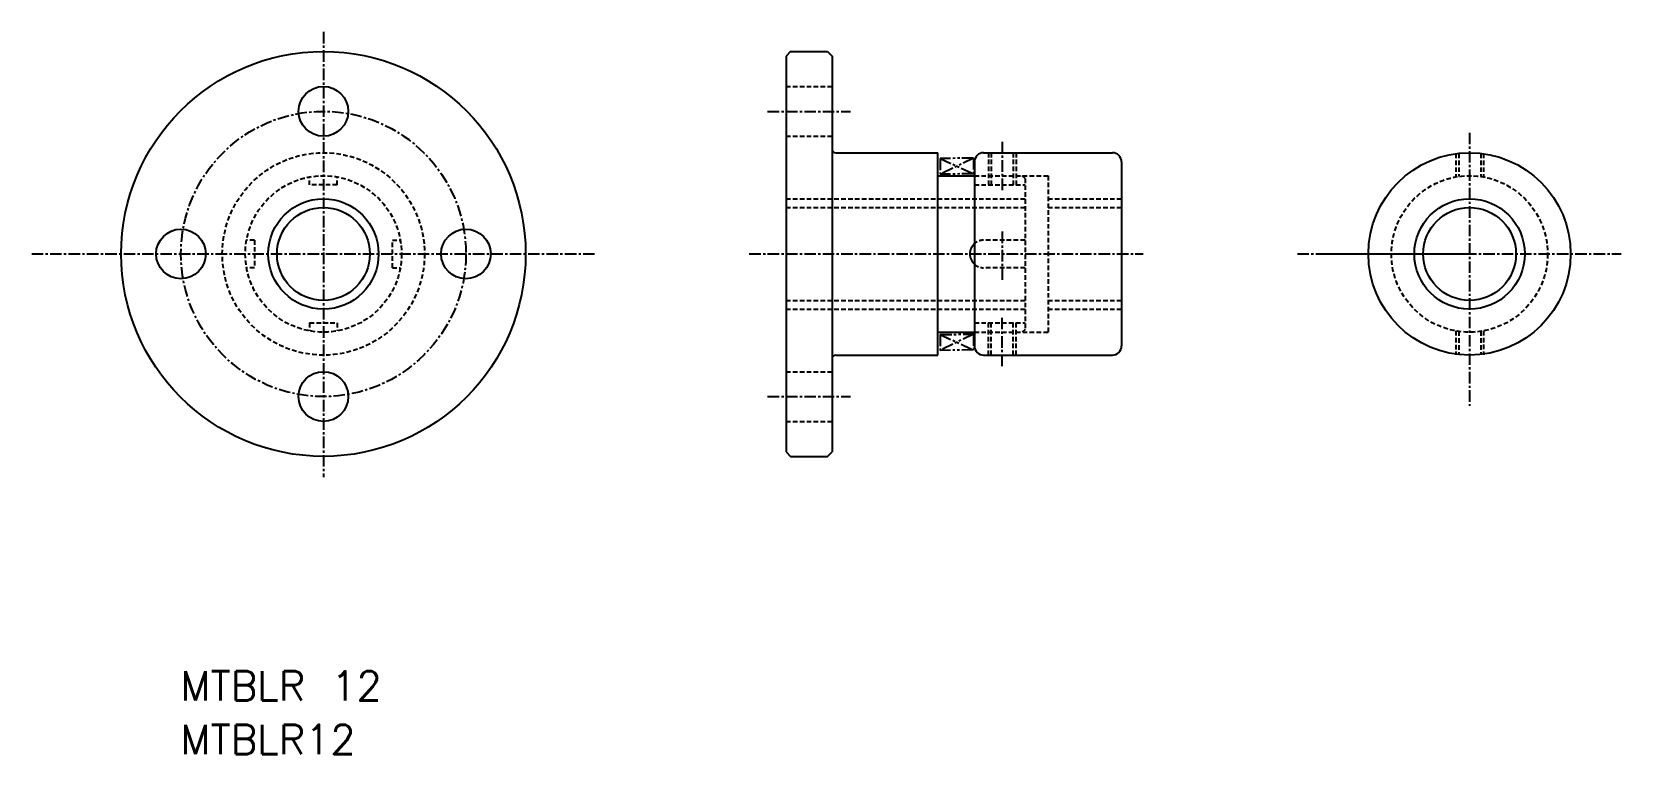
# Model space of a CAD drawing. Extents: x 92 to 265, y -76 to 2.
import ezdxf

# ---------------------------------------------------------------- set-up
doc = ezdxf.new("R2010")
doc.units = 0
for name, pattern in [('CENTER', [2, 1.25, -0.25, 0.25, -0.25]), ('DASHED', [0.75, 0.5, -0.25]), ('PHANTOM', [2.5, 1.25, -0.25, 0.25, -0.25, 0.25, -0.25])]:
    doc.linetypes.add(name, pattern=pattern)
doc.layers.get('0').update_dxf_attribs({"linetype": 'CONTINUOUS'})
doc.layers.add('CENTER', color=1, linetype='CENTER')
doc.styles.get("Standard").update_dxf_attribs({"font": 'txt.shx', "bigfont": 'extfont.shx'})

msp = doc.modelspace()

# ---------------------------------------------------------------- linework, layer by layer
at = {"color": 7, "linetype": 'CONTINUOUS'}
for p, q in [((174.21, 0.29), (173.71, -0.21)), ((174.21, 0.29), (178.21, 0.29)), ((178.21, 0.29), (178.71, -0.21)), ((173.71, -0.21), (173.71, -43.21)), ((178.71, -0.21), (178.71, -43.21)), ((173.71, -10.71), (173.71, -10.71)), ((179.11, -10.71), (190.21, -10.71)), ((190.21, -32.71), (190.21, -10.71)), ((194.21, -11.71), (194.21, -13.21)), ((195.21, -10.71), (209.21, -10.71)), ((210.21, -11.71), (210.21, -31.71)), ((190.21, -13.21), (194.21, -13.21)), ((194.21, -13.21), (194.21, -31.71)), ((173.71, -21.71), (173.71, -21.71)), ((190.21, -30.21), (194.21, -30.21)), ((179.11, -32.71), (190.21, -32.71)), ((195.21, -32.71), (209.21, -32.71)), ((173.71, -43.21), (174.21, -43.71)), ((178.21, -43.71), (178.71, -43.21)), ((174.21, -43.71), (178.21, -43.71))]:
    msp.add_line(p, q, dxfattribs=at)
at = {"color": 3, "linetype": 'DASHED'}
for p, q in [((173.71, -3.51), (178.71, -3.51)), ((173.71, -8.91), (178.71, -8.91)), ((195.73, -10.71), (195.73, -14.21)), ((196.03, -10.71), (196.03, -14.21)), ((198.43, -10.71), (198.43, -14.21)), ((198.73, -10.71), (198.73, -14.21)), ((246.59, -10.8), (246.59, -13.34)), ((246.89, -10.8), (246.89, -13.29)), ((249.29, -10.8), (249.29, -13.3)), ((249.59, -10.8), (249.59, -13.34)), ((121.88, -14.21), (121.88, -13.34)), ((124.88, -14.21), (124.88, -13.34)), ((194.21, -13.21), (202.21, -13.21)), ((199.71, -13.51), (199.41, -13.21)), ((199.71, -13.51), (199.71, -29.91)), ((202.21, -13.21), (202.21, -30.21)), ((123.38, -14.21), (121.88, -14.21)), ((124.88, -14.21), (123.38, -14.21)), ((194.21, -14.21), (199.71, -14.21)), ((173.71, -15.71), (199.71, -15.71)), ((173.71, -16.66), (199.71, -16.66)), ((202.21, -15.71), (210.21, -15.71)), ((202.21, -16.66), (210.21, -16.66)), ((115.88, -20.21), (115.01, -20.21)), ((115.88, -20.21), (115.88, -21.71)), ((130.88, -21.71), (130.88, -20.21)), ((130.88, -20.21), (131.75, -20.21)), ((199.71, -20.21), (195.21, -20.21)), ((115.88, -21.71), (115.88, -23.21)), ((130.88, -23.21), (130.88, -21.71)), ((115.88, -23.21), (115.01, -23.21)), ((130.88, -23.21), (131.75, -23.21)), ((199.71, -23.21), (195.21, -23.21)), ((173.71, -26.76), (199.71, -26.76)), ((202.21, -26.76), (210.21, -26.76)), ((121.88, -29.21), (123.38, -29.21)), ((121.88, -29.21), (121.88, -30.07)), ((123.38, -29.21), (124.88, -29.21)), ((124.88, -29.21), (124.88, -30.07)), ((173.71, -27.71), (199.71, -27.71)), ((194.21, -29.21), (199.71, -29.21)), ((195.73, -32.71), (195.73, -29.21)), ((196.03, -32.71), (196.03, -29.21)), ((198.43, -32.71), (198.43, -29.21)), ((198.73, -32.71), (198.73, -29.21)), ((202.21, -27.71), (210.21, -27.71)), ((194.21, -30.21), (202.21, -30.21)), ((199.71, -29.91), (199.41, -30.21)), ((246.59, -30.08), (246.59, -32.68)), ((246.89, -30.12), (246.89, -32.68)), ((249.29, -30.12), (249.29, -32.68)), ((249.59, -30.07), (249.59, -32.68)), ((173.71, -34.51), (178.71, -34.51)), ((173.71, -39.91), (178.71, -39.91))]:
    msp.add_line(p, q, dxfattribs=at)
at = {"color": 3, "linetype": 'PHANTOM'}
for p, q in [((194.1, -11.29), (190.49, -13.05)), ((194.1, -11.29), (190.49, -11.34)), ((190.49, -11.34), (194.1, -13)), ((190.49, -11.34), (190.49, -13.05)), ((194.1, -11.29), (194.1, -13)), ((194.1, -13), (190.49, -13.05)), ((194.09, -30.43), (190.48, -32.19)), ((190.48, -30.47), (194.09, -30.43)), ((190.48, -30.47), (190.48, -32.19)), ((190.48, -30.47), (194.09, -32.14)), ((194.09, -30.43), (194.09, -32.14)), ((194.09, -32.14), (190.48, -32.19))]:
    msp.add_line(p, q, dxfattribs=at)
at = {"color": 7, "linetype": 'CONTINUOUS'}
for centre, radius in [((123.38, -21.71), 22), ((123.38, -6.21), 2.7), ((248.07, -21.71), 11), ((123.38, -21.71), 5.05), ((248.07, -21.71), 5.05), ((107.88, -21.71), 2.7), ((138.88, -21.71), 2.7), ((123.38, -37.21), 2.7)]:
    msp.add_circle(centre, radius, dxfattribs=at)
at = {"color": 3, "linetype": 'DASHED'}
for centre, radius in [((123.38, -21.71), 11), ((123.38, -21.71), 8.5), ((248.07, -21.71), 8.5)]:
    msp.add_circle(centre, radius, dxfattribs=at)
at = {"color": 3, "linetype": 'CONTINUOUS'}
for centre in [(123.38, -21.71), (248.07, -21.71)]:
    msp.add_circle(centre, 6, dxfattribs=at)
at = {"color": 7, "linetype": 'CONTINUOUS'}
for centre, radius, start, end in [((179.11, -10.31), 0.4, 180, 270), ((195.21, -11.71), 1, 90, 180), ((209.21, -11.71), 1, 0, 90), ((195.21, -21.71), 1.5, 131.8103, 228.1897), ((179.11, -33.11), 0.4, 90, 180), ((195.21, -31.71), 1, 180, 270), ((209.21, -31.71), 1, 270, 0)]:
    msp.add_arc(centre, radius, start, end, dxfattribs=at)
at = {"color": 3, "linetype": 'DASHED'}
for start, end in [(90, 131.8103), (228.1897, 270)]:
    msp.add_arc((195.21, -21.71), 1.5, start, end, dxfattribs=at)
at = {"layer": 'CENTER', "color": 1, "linetype": 'CENTER'}
for p, q in [((123.38, 2.43), (123.38, -45.99)), ((171.71, -6.21), (180.71, -6.21)), ((248.07, -8.53), (248.07, -38.21)), ((197.21, -9.52), (197.21, -15)), ((197.21, -19.28), (197.21, -24.56)), ((91.65, -21.71), (152.88, -21.71)), ((169.71, -21.71), (209.71, -21.71)), ((209.71, -21.71), (212.57, -21.71)), ((229.35, -21.71), (248.44, -21.71)), ((231.57, -21.71), (264.57, -21.71)), ((197.21, -33.9), (197.21, -28.65)), ((171.71, -37.21), (180.71, -37.21))]:
    msp.add_line(p, q, dxfattribs=at)
msp.add_circle((123.38, -21.71), 15.5, dxfattribs=at)

# ---------------------------------------------------------------- texts
for s, p in [('MTBLR 12', (107.81, -70.26)), ('MTBLR12', (107.81, -76.08))]:
    msp.add_text(s, height=3.2).set_placement(p)

doc.saveas('drawing.dxf')
